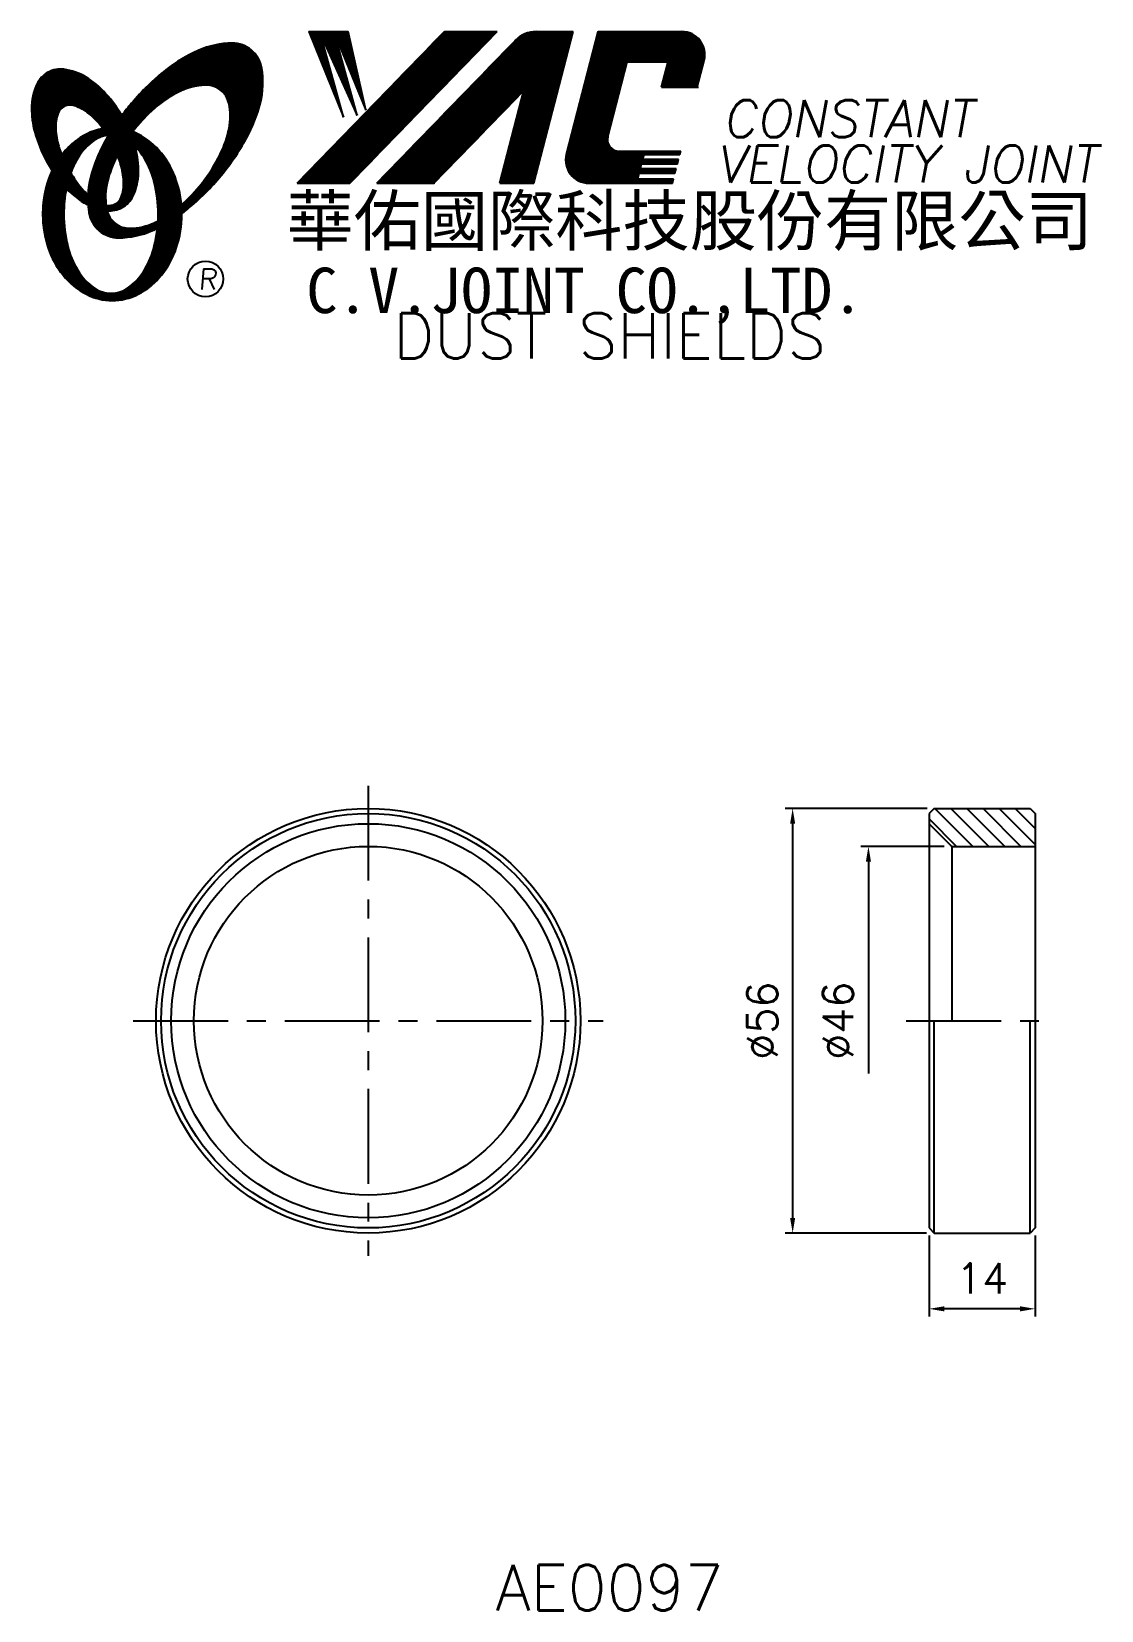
# Model space of a CAD drawing. Extents: x 79 to 220, y 4 to 212.
import ezdxf
from ezdxf.enums import TextEntityAlignment as Align

# ---------------------------------------------------------------- set-up
doc = ezdxf.new("R2010")
doc.units = 0
doc.header["$LTSCALE"] = 10
doc.header["$MEASUREMENT"] = 0
doc.linetypes.add('CENTER', pattern=[2, 1.25, -0.25, 0.25, -0.25])
doc.layers.get('0').update_dxf_attribs({"linetype": 'CONTINUOUS'})
doc.layers.get('DEFPOINTS').update_dxf_attribs({"linetype": 'CONTINUOUS'})
doc.layers.add('4', color=4, linetype='CONTINUOUS')
doc.styles.add('CHINA', font='KAIU.TTF')
doc.styles.add('ITALICC', font='simplex.shx')
doc.dimstyles.new('STANDARD$0', dxfattribs={"dimtxt": 4, "dimasz": 2, "dimexe": 1, "dimexo": 1, "dimgap": 2, "dimtad": 1, "dimdec": 4, "dimzin": 10, "dimtxsty": 'ITALICC', "dimcen": 2, "dimclrd": 5, "dimclre": 5, "dimclrt": 18, "dimaunit": 1, "dimazin": 3, "dimtp": 0.1, "dimtfac": 0.7, "dimtdec": 4, "dimtmove": 0, "dimatfit": 3, "dimtolj": 1, "dimtzin": 10})
pattern_1 = [(45, (-20.509505, 4.570132), (-0.00883883476, 0.00883883476), [])]
pattern_2 = [(45, (148.08104, -31.734277), (-0.00727476112, 0.00727476112), [])]

# ---------------------------------------------------------------- blocks, each defined once
blk = doc.blocks.new('*D14')
at = {"color": 5, "linetype": 'BYBLOCK'}
for p, q in [((196.95, 53.17), (196.95, 42.51)), ((210.95, 53.17), (210.95, 42.51)), ((208.95, 43.51), (198.95, 43.51))]:
    blk.add_line(p, q, dxfattribs=at)
for points in [[(198.95, 43.84), (198.95, 43.17), (196.95, 43.51)], [(208.95, 43.84), (208.95, 43.17), (210.95, 43.51)]]:
    blk.add_solid(points, dxfattribs=at)
at = {"layer": 'DEFPOINTS', "color": 0, "linetype": 'BYBLOCK'}
for p in [(196.95, 54.17), (210.95, 54.17), (196.95, 43.51)]:
    blk.add_point(p, dxfattribs=at)
at = {"color": 18, "linetype": 'BYBLOCK', "insert": (203.95, 47.51), "char_height": 4, "attachment_point": 5, "style": 'ITALICC'}
blk.add_mtext('\\A1;14', dxfattribs=at)
blk = doc.blocks.new('*D15')
at = {"color": 5, "linetype": 'BYBLOCK'}
for p, q in [((198.95, 104.51), (187.95, 104.51)), ((188.95, 102.51), (188.95, 74.55))]:
    blk.add_line(p, q, dxfattribs=at)
blk.add_solid([(188.61, 102.51), (189.28, 102.51), (188.95, 104.51)], dxfattribs=at)
at = {"layer": 'DEFPOINTS', "color": 0, "linetype": 'BYBLOCK'}
for p in [(188.95, 104.51), (199.95, 104.51), (196.95, 58.51)]:
    blk.add_point(p, dxfattribs=at)
at = {"color": 18, "linetype": 'BYBLOCK', "insert": (184.95, 81.51), "char_height": 4, "attachment_point": 5, "rotation": 90, "style": 'ITALICC'}
blk.add_mtext('\\A1;∅46', dxfattribs=at)
blk = doc.blocks.new('*D16')
at = {"color": 5, "linetype": 'BYBLOCK'}
for p, q in [((196.7, 109.51), (177.95, 109.51)), ((178.95, 55.51), (178.95, 107.51)), ((196.61, 53.51), (177.95, 53.51))]:
    blk.add_line(p, q, dxfattribs=at)
for points in [[(178.61, 107.51), (179.28, 107.51), (178.95, 109.51)], [(178.61, 55.51), (179.28, 55.51), (178.95, 53.51)]]:
    blk.add_solid(points, dxfattribs=at)
at = {"layer": 'DEFPOINTS', "color": 0, "linetype": 'BYBLOCK'}
for p in [(178.95, 109.51), (197.7, 109.51), (197.61, 53.51)]:
    blk.add_point(p, dxfattribs=at)
at = {"color": 18, "linetype": 'BYBLOCK', "insert": (174.95, 81.51), "char_height": 4, "attachment_point": 5, "rotation": 90, "style": 'ITALICC'}
blk.add_mtext('\\A1;∅56', dxfattribs=at)

msp = doc.modelspace()

# ---------------------------------------------------------------- hatches: boundary and pattern name
at = {"layer": '4', "linetype": 'CONTINUOUS'}
h = msp.add_hatch(dxfattribs=at)
h.set_pattern_fill('ANSI31', color=5, scale=0.082305, style=0)
h.set_pattern_definition([(45, (-20.509505, 4.570132), (-0.00727476112, 0.00727476112), [])])
h.paths.add_polyline_path([(101.52597, 204.93864, -0.172879177), (103.46744, 204.28007, -0.172879177), (104.55473, 202.54202, -0.104527385), (104.58251, 199.21383, -0.065680101), (103.41298, 195.81187, -0.051823203), (100.97256, 191.96948, -0.044272532), (98.29759, 189.14315, -0.020203161), (98.35118, 188.00523, 0.006517006), (98.75573, 188.31731, 0.049863361), (103.30915, 192.73037, 0.049863361), (106.89879, 197.95753, 0.063682799), (108.71983, 202.58488, 0.103597411), (108.90913, 207.16885, 0.177892575), (107.56052, 209.53913, 0.177892575), (104.99813, 210.47246, 0.103597411), (100.51033, 209.51941, 0.063682799), (96.25259, 206.95033, 0.049863361), (91.69917, 202.53727, 0.016070017), (90.42847, 200.93096, -0.007061632), (90.67575, 200.49393, -0.031648676), (91.62834, 198.45735, -0.008069351), (92.06024, 199.02166, -0.051823203), (95.23862, 202.28012, -0.065680101), (98.28055, 204.20047, -0.104527385)])
h.paths.add_polyline_path([(88.4503, 191.77732, -0.065680101), (89.61983, 195.17927, -0.006063428), (89.86377, 195.65429, 0.027613469), (89.13693, 197.24236, 0.017011252), (88.60351, 198.17734, 0.007829282), (88.10953, 197.31011, 0.063682799), (86.28848, 192.68276, 0.103597411), (86.09919, 188.09879, 0.177892575), (87.44779, 185.72851, 0.177892575), (90.01018, 184.79519, 0.103597411), (94.49798, 185.74823, 0.008811776), (95.12495, 186.03831, 0.013922709), (95.20227, 187.00812, -0.009086703), (94.75226, 186.79067, -0.104527385), (91.50684, 186.05251, -0.172879177), (89.56537, 186.71108, -0.172879177), (88.47807, 188.44913, -0.104527385)])
h = msp.add_hatch(dxfattribs=at)
h.set_pattern_fill('ANSI31', color=5, scale=0.1, style=0)
h.set_pattern_definition(pattern_1)
h.paths.add_polyline_path([(139.9492, 212.00112), (132.99189, 212.00112), (113.57529, 191.99736), (120.53259, 191.99736)])
h.paths.add_polyline_path([(143.49609, 204.23554), (140.31572, 191.99736), (144.7967, 191.99736), (149.99514, 212.00112), (145.09841, 212.00112, 0.202785967), (142.36434, 210.8447), (124.07021, 191.99736), (131.61712, 191.99736)])
h.paths.add_polyline_path([(157.1232, 208.0027), (162.51692, 208.0027), (161.6479, 204.65868), (166.36472, 204.65868), (167.28144, 208.18625, 0.490800957), (164.33124, 212.00112), (153.29692, 212.00112), (149.08987, 195.81222, 0.490800957), (152.04007, 191.99736), (163.07438, 191.99736), (163.22883, 192.59167), (158.51201, 192.59167), (158.70538, 193.33575), (163.4222, 193.33575), (163.58075, 193.94589), (158.86393, 193.94589), (159.02518, 194.56636), (163.742, 194.56636), (163.89818, 195.16735), (159.18136, 195.16735), (159.33816, 195.77073), (164.05498, 195.77073), (164.17171, 196.21992), (156.03196, 196.21992, -0.490800957), (154.55686, 198.12736)])
h = msp.add_hatch(dxfattribs=at)
h.set_pattern_fill('ANSI31', color=1, scale=0.1, style=0)
h.set_pattern_definition(pattern_1)
h.paths.add_polyline_path([(120.30726, 212.00112), (115.12994, 212.00112), (119.7007, 200.69738), (116.63476, 211.65536), (121.4695, 200.93303), (118.52149, 211.65536), (122.64871, 201.64)])
h = msp.add_hatch(dxfattribs=at)
h.set_pattern_fill('ANSI31', color=3, scale=0.082305, style=0)
h.set_pattern_definition(pattern_2)
h.paths.add_polyline_path([(85.72946, 205.98947, 0.106488277), (82.78758, 207.02804, 0.158297415), (80.69738, 206.633, 0.158297415), (79.23805, 205.08531, 0.106488277), (78.52724, 202.04755, 0.071723199), (78.94528, 198.73459, 0.058080454), (80.49027, 194.9192, 0.058080454), (82.87132, 191.56141, 0.071723199), (85.43656, 189.42366, 0.020895977), (85.97674, 189.12167, -0.030777155), (85.96083, 190.49789, -0.042059526), (84.86448, 191.66065, -0.04691039), (83.24531, 194.1418, -0.04691039), (82.11703, 196.88128, -0.060581117), (81.71493, 199.14335, -0.10187153), (82.02655, 201.23155, -0.185892489), (82.80664, 202.1232, -0.185892489), (83.98329, 202.26131, -0.10187153), (85.88094, 201.33578, -0.060581117), (87.51777, 199.72351, -0.04691039), (89.13693, 197.24236, -0.04691039), (90.26521, 194.50287, -0.060581117), (90.66731, 192.24081, -0.10187153), (90.35569, 190.1526, -0.185892489), (89.5756, 189.26096, -0.185892489), (88.39896, 189.12284, -0.002013383), (88.35816, 189.13347, 0.021593804), (88.47807, 188.44913, 0.006477741), (88.49608, 188.37209, 0.14950097), (90.46863, 188.78013, 0.158297415), (91.92797, 190.32782, 0.106488277), (92.63878, 193.36559, 0.071723199), (92.22073, 196.67854, 0.058080454), (90.67575, 200.49393, 0.058080454), (88.2947, 203.85172, 0.071723199)])
h = msp.add_hatch(dxfattribs=at)
h.set_pattern_fill('ANSI31', color=1, scale=0.082305, style=0)
h.set_pattern_definition(pattern_2)
h.paths.add_polyline_path([(86.82309, 197.66602, -0.120168026), (88.51488, 198.31941, 0.016865385), (87.91512, 199.20215, 0.076648372), (85.75889, 198.48324, 0.104809576), (82.67444, 195.97014, 0.005838257), (82.50749, 195.75793, 0.028089978), (83.24531, 194.1418, 0.014237292), (83.68744, 193.35675, -0.045767751), (84.61262, 195.2936, -0.106890197)])
h.paths.add_polyline_path([(82.79172, 187.9114, -0.048711043), (83.12182, 191.29174, -0.007865741), (82.87132, 191.56141, -0.037695478), (81.23544, 193.68017, 0.03042545), (80.71011, 192.3762, 0.080710289), (79.98468, 187.9114, 0.080710289), (80.71011, 183.44661, 0.089265679), (82.67444, 179.85267, 0.104809576), (85.75889, 177.33957, 0.11926607), (89.16808, 176.51464, 0.11926607), (92.57728, 177.33957, 0.104809576), (95.66173, 179.85267, 0.089265679), (97.62605, 183.44661, 0.080710289), (98.35149, 187.9114, 0.080710289), (97.62605, 192.3762, 0.089265679), (95.66173, 195.97014, 0.104809576), (92.57728, 198.48324, 0.025513357), (91.88404, 198.79599, 0.004818181), (91.62834, 198.45735, -0.023722145), (92.16955, 196.8606, -0.065307489), (93.40473, 195.2936, -0.073950765), (94.71718, 192.09587, -0.060532391), (95.22564, 187.9114, -0.060532391), (94.71718, 183.72694, -0.073950765), (93.40473, 180.52921, -0.106890197), (91.19427, 178.15679, -0.153118262), (89.00868, 177.47141, -0.153118262), (86.82309, 178.15679, -0.106890197), (84.61262, 180.52921, -0.073950765), (83.30017, 183.72694, -0.060532391)])
h = msp.add_hatch(dxfattribs=at)
h.set_pattern_fill('ANSI31', color=5, scale=12, angle=90, style=0)
h.set_pattern_definition([(135, (-18.826, 7.8356), (-1.06066, -1.06066), [])])
h.paths.add_polyline_path([(197.61374, 109.50702), (196.94708, 108.84036), (196.94708, 107.50702), (199.94708, 104.50702), (210.94708, 104.50702), (210.94708, 108.84036), (210.28041, 109.50702)])

# ---------------------------------------------------------------- linework, layer by layer
at = {"layer": '4', "color": 5, "linetype": 'CONTINUOUS'}
for p, q in [((113.57529, 191.99736), (132.99189, 212.00112)), ((120.53259, 191.99736), (139.9492, 212.00112)), ((124.07021, 191.99736), (142.36434, 210.8447)), ((132.99189, 212.00112), (139.9492, 212.00112)), ((144.7967, 191.99736), (149.99514, 212.00112)), ((145.09841, 212.00112), (149.99514, 212.00112)), ((149.08987, 195.81222), (153.29692, 212.00112)), ((153.29692, 212.00112), (164.33124, 212.00112)), ((154.55686, 198.12736), (157.1232, 208.0027)), ((157.1232, 208.0027), (162.51692, 208.0027)), ((161.6479, 204.65868), (162.51692, 208.0027)), ((166.36472, 204.65868), (167.28144, 208.18625)), ((131.61712, 191.99736), (143.49609, 204.23554)), ((140.31572, 191.99736), (143.49609, 204.23554)), ((161.6479, 204.65868), (166.51515, 204.65868)), ((156.03196, 196.21992), (164.17171, 196.21992)), ((164.05498, 195.77073), (164.17171, 196.21992)), ((158.86393, 193.94589), (159.02518, 194.56636)), ((158.86393, 193.94589), (163.58075, 193.94589)), ((159.02518, 194.56636), (163.742, 194.56636)), ((159.18136, 195.16735), (159.33816, 195.77073)), ((159.18136, 195.16735), (163.89818, 195.16735)), ((159.33816, 195.77073), (164.05498, 195.77073)), ((163.4222, 193.33575), (163.58075, 193.94589)), ((163.742, 194.56636), (163.89818, 195.16735)), ((113.57529, 191.99736), (120.53259, 191.99736)), ((124.07021, 191.99736), (131.61712, 191.99736)), ((140.31572, 191.99736), (144.7967, 191.99736)), ((152.04007, 191.99736), (163.07438, 191.99736)), ((158.51201, 192.59167), (158.70538, 193.33575)), ((158.51201, 192.59167), (163.22883, 192.59167)), ((158.70538, 193.33575), (163.4222, 193.33575)), ((163.07438, 191.99736), (163.22883, 192.59167))]:
    msp.add_line(p, q, dxfattribs=at)
at = {"layer": '4', "color": 1, "linetype": 'CONTINUOUS'}
for p, q in [((115.12994, 212.00112), (119.7007, 200.69738)), ((115.12994, 212.00112), (120.30726, 212.00112)), ((119.7007, 200.69738), (116.63476, 211.65536)), ((116.63476, 211.65536), (121.4695, 200.93303)), ((121.4695, 200.93303), (118.52149, 211.65536)), ((118.52149, 211.65536), (122.64871, 201.64)), ((122.64871, 201.64), (120.30726, 212.00112))]:
    msp.add_line(p, q, dxfattribs=at)
at = {"layer": '4', "color": 5, "linetype": 'CENTER'}
for p, q in [((122.94713, 112.50702), (122.94713, 50.50702)), ((91.94713, 81.50702), (153.94713, 81.50702)), ((193.94708, 81.50702), (213.94708, 81.50702))]:
    msp.add_line(p, q, dxfattribs=at)
at = {"layer": '4', "color": 7, "linetype": 'CONTINUOUS'}
for p, q in [((197.61374, 109.50702), (196.94708, 108.84036)), ((196.94708, 108.84036), (196.94708, 54.17369)), ((197.61374, 109.50702), (210.28041, 109.50702)), ((210.28041, 109.50702), (210.94708, 108.84036)), ((210.94708, 108.84036), (210.94708, 54.17369)), ((196.94708, 107.50702), (199.94708, 104.50702)), ((199.94708, 104.50702), (199.94708, 81.50702)), ((199.94708, 104.50702), (210.94708, 104.50702)), ((197.61374, 53.50702), (197.61374, 81.50702)), ((210.28041, 53.50702), (210.28041, 81.50702)), ((196.94708, 54.17369), (197.61374, 53.50702)), ((210.94708, 54.17369), (210.28041, 53.50702)), ((197.61374, 53.50702), (210.28041, 53.50702))]:
    msp.add_line(p, q, dxfattribs=at)
at = {"layer": '4', "color": 5, "linetype": 'CONTINUOUS'}
for points in [[(98.35118, 188.00523, 0.006517006), (98.75573, 188.31731, 0.049863361), (103.30915, 192.73037, 0.049863361), (106.89879, 197.95753, 0.063682799), (108.71983, 202.58488, 0.103597411), (108.90913, 207.16885, 0.177892575), (107.56052, 209.53913, 0.177892575), (104.99813, 210.47246, 0.103597411), (100.51033, 209.51941, 0.063682799), (96.25259, 206.95033, 0.049863361), (91.69917, 202.53727, 0.016070017), (90.42847, 200.93096)], [(98.29759, 189.14315, 0.044272532), (100.97256, 191.96948, 0.051823203), (103.41298, 195.81187, 0.065680101), (104.58251, 199.21383, 0.104527385), (104.55473, 202.54202, 0.172879177), (103.46744, 204.28007, 0.172879177), (101.52597, 204.93864, 0.104527385), (98.28055, 204.20047, 0.065680101), (95.23862, 202.28012, 0.051823203), (92.06024, 199.02166, 0.008069351), (91.62834, 198.45735)], [(88.60351, 198.17734, 0.007829282), (88.10953, 197.31011, 0.063682799), (86.28848, 192.68276, 0.103597411), (86.09919, 188.09879, 0.177892575), (87.44779, 185.72851, 0.177892575), (90.01018, 184.79519, 0.103597411), (94.49798, 185.74823, 0.008811776), (95.12495, 186.03831, 0.008811776)], [(89.86377, 195.65429, 0.006063428), (89.61983, 195.17927, 0.065680101), (88.4503, 191.77732, 0.104527385), (88.47807, 188.44913, 0.172879177), (89.56537, 186.71108, 0.172879177), (91.50684, 186.05251, 0.104527385), (94.75226, 186.79067, 0.009086703), (95.20227, 187.00812, 0.009086703)]]:
    msp.add_lwpolyline(points, format="xyb", dxfattribs=at)
at = {"layer": '4', "color": 3, "linetype": 'CONTINUOUS'}
for points in [[(88.49608, 188.37209, 0.14950097), (90.46863, 188.78013, 0.158297415), (91.92797, 190.32782, 0.106488277), (92.63878, 193.36559, 0.071723199), (92.22073, 196.67854, 0.058080454), (90.67575, 200.49393, 0.058080454), (88.2947, 203.85172, 0.071723199), (85.72946, 205.98947, 0.106488277), (82.78758, 207.02804, 0.158297415), (80.69738, 206.633, 0.158297415), (79.23805, 205.08531, 0.106488277), (78.52724, 202.04755, 0.071723199), (78.94528, 198.73459, 0.058080454), (80.49027, 194.9192, 0.058080454), (82.87132, 191.56141, 0.071723199), (85.43656, 189.42366, 0.020895977), (85.97674, 189.12167, 0.020895977)], [(88.35816, 189.13347, 0.002013383), (88.39896, 189.12284, 0.185892489), (89.5756, 189.26096, 0.185892489), (90.35569, 190.1526, 0.10187153), (90.66731, 192.24081, 0.060581117), (90.26521, 194.50287, 0.04691039), (89.13693, 197.24236, 0.04691039), (87.51777, 199.72351, 0.060581117), (85.88094, 201.33578, 0.10187153), (83.98329, 202.26131, 0.185892489), (82.80664, 202.1232, 0.185892489), (82.02655, 201.23155, 0.10187153), (81.71493, 199.14335, 0.060581117), (82.11703, 196.88128, 0.04691039), (83.24531, 194.1418, 0.04691039), (84.86448, 191.66065, 0.042059526), (85.96083, 190.49789, 0.042059526)]]:
    msp.add_lwpolyline(points, format="xyb", dxfattribs=at)
at = {"layer": '4', "color": 1, "linetype": 'CONTINUOUS'}
for points in [[(81.23544, 193.68017, 0.03042545), (80.71011, 192.3762, 0.080710289), (79.98468, 187.9114, 0.080710289), (80.71011, 183.44661, 0.089265679), (82.67444, 179.85267, 0.104809576), (85.75889, 177.33957, 0.11926607), (89.16808, 176.51464, 0.11926607), (92.57728, 177.33957, 0.104809576), (95.66173, 179.85267, 0.089265679), (97.62605, 183.44661, 0.080710289), (98.35149, 187.9114, 0.080710289), (97.62605, 192.3762, 0.089265679), (95.66173, 195.97014, 0.104809576), (92.57728, 198.48324, 0.025513357), (91.88404, 198.79599, 0.025513357)], [(87.91512, 199.20215, 0.076648372), (85.75889, 198.48324, 0.104809576), (82.67444, 195.97014, 0.005838257), (82.50749, 195.75793, 0.005838257)], [(88.51488, 198.31941, 0.120168026), (86.82309, 197.66602, 0.106890197), (84.61262, 195.2936, 0.045767751), (83.68744, 193.35675, 0.045767751)], [(83.12182, 191.29174, 0.048711043), (82.79172, 187.9114, 0.060532391), (83.30017, 183.72694, 0.073950765), (84.61262, 180.52921, 0.106890197), (86.82309, 178.15679, 0.153118262), (89.00868, 177.47141, 0.153118262), (91.19427, 178.15679, 0.106890197), (93.40473, 180.52921, 0.073950765), (94.71718, 183.72694, 0.060532391), (95.22564, 187.9114, 0.060532391), (94.71718, 192.09587, 0.073950765), (93.40473, 195.2936, 0.065307489), (92.16955, 196.8606)]]:
    msp.add_lwpolyline(points, format="xyb", dxfattribs=at)
at = {"layer": '4', "color": 5, "linetype": 'CONTINUOUS'}
msp.add_circle((101.47232, 179.36569), 2.35282, dxfattribs=at)
at = {"layer": '4', "color": 7, "linetype": 'CONTINUOUS'}
for radius in [28, 27.33333, 26, 23]:
    msp.add_circle((122.94713, 81.50702), radius, dxfattribs=at)
at = {"layer": '4', "color": 5, "linetype": 'CONTINUOUS'}
for centre, radius, start, end in [((145.09841, 208.19088), 3.81024, 90, 135.8533387), ((164.33124, 208.95292), 3.04819, 345.4326059, 90), ((156.03196, 197.74402), 1.5241, 165.4326059, 270), ((152.04007, 195.04555), 3.04819, 165.4326059, 270)]:
    msp.add_arc(centre, radius, start, end, dxfattribs=at)
at = {"layer": '4', "color": 7, "linetype": 'CONTINUOUS'}
msp.add_point((199.94708, 104.50702), dxfattribs=at)
msp.add_point((199.94708, 104.50702), dxfattribs=at)

# ---------------------------------------------------------------- texts
at = {"layer": '4', "color": 5, "linetype": 'CONTINUOUS', "style": 'ITALICC'}
for s, height, oblique, p in [('CONSTANT', 4.9, 10, (169.7241, 198.06782)), ('VELOCITY JOINT', 4.9, 10, (168.84587, 192.07244)), ('R', 2.75625, 5, (100.51364, 177.95608))]:
    msp.add_text(s, height=height, dxfattribs=dict(at, oblique=oblique)).set_placement(p)
at = {"layer": '4', "color": 7, "linetype": 'CONTINUOUS', "style": 'CHINA'}
for s, height, p in [('華佑國際科技股份有限公司', 6.5, (112.16193, 183.80751)), ('C.V.JOINT CO.,LTD.', 6, (114.79057, 174.86129))]:
    msp.add_text(s, height=height, dxfattribs=at).set_placement(p)
at = {"layer": '4', "color": 18, "linetype": 'CONTINUOUS', "style": 'ITALICC'}
for s, p in [('DUST SHIELDS', (154.79329, 168.86847)), ('AE0097', (154.79329, 3.72108))]:
    msp.add_text(s, height=6, dxfattribs=at).set_placement(p, align=Align.CENTER)

# ---------------------------------------------------------------- dimensions: what is measured, and where the dimension line sits
at = {"layer": '4', "color": 7, "linetype": 'CONTINUOUS'}
dim = msp.add_linear_dim(base=(178.94715, 109.50702), p1=(197.61374, 53.50702), p2=(197.70059, 109.50702), angle=90, text='%%C56', dimstyle='STANDARD$0', dxfattribs=at)
dim.commit()
dim.dimension.update_dxf_attribs({"geometry": '*D16', "text_midpoint": (174.94715, 81.50702)})
dim = msp.add_linear_dim(base=(188.9471, 104.50702), p1=(196.94708, 58.50702), p2=(199.94708, 104.50702), angle=90, text='%%C46', dimstyle='STANDARD$0', override={"dimcen": -2, "dimse1": 1, "dimsd1": 1}, dxfattribs=at)
dim.commit()
dim.dimension.update_dxf_attribs({"geometry": '*D15', "text_midpoint": (184.9471, 81.50702)})
dim = msp.add_linear_dim(base=(196.94708, 43.507), p1=(210.94708, 54.17369), p2=(196.94708, 54.17369), text='14', dimstyle='STANDARD$0', dxfattribs=at)
dim.commit()
dim.dimension.update_dxf_attribs({"geometry": '*D14', "text_midpoint": (203.94708, 47.507)})

doc.saveas('drawing.dxf')
